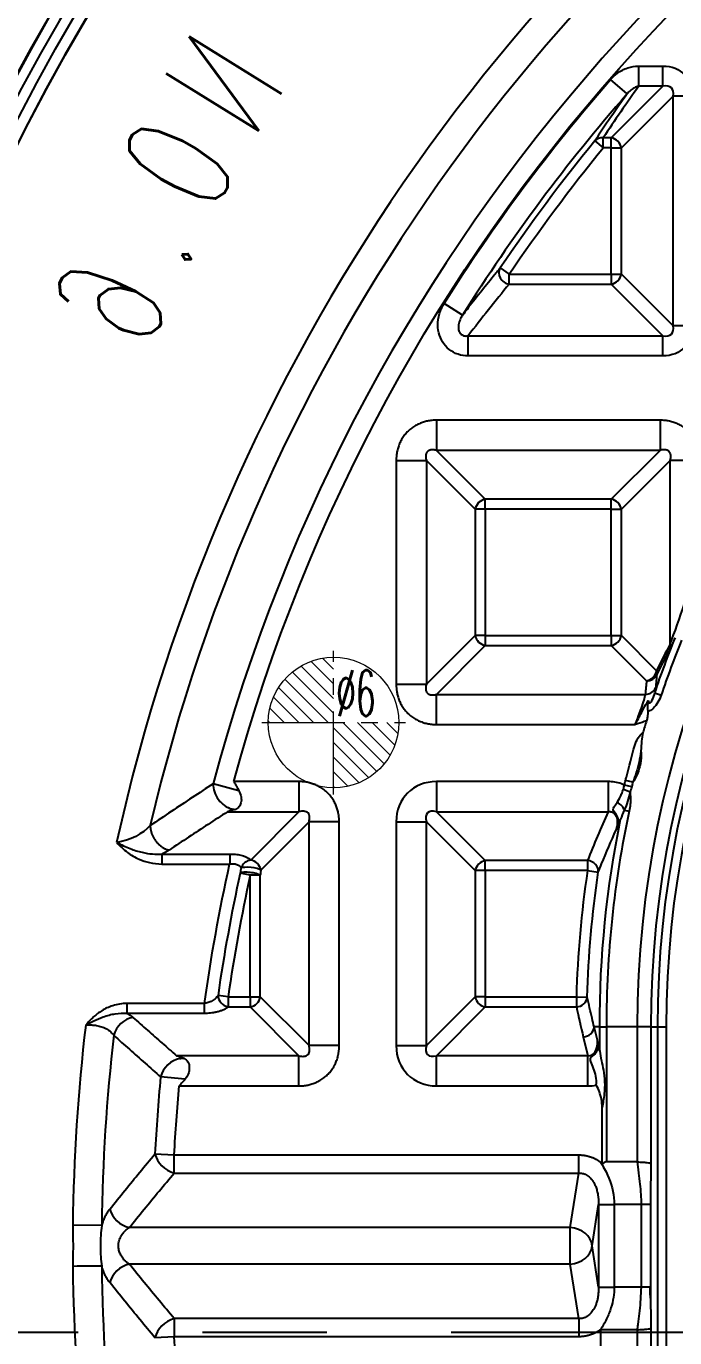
# Model space of a CAD drawing. Header units: millimetres. Extents: x 2595 to 3308, y 1499 to 1823.
# Drawn here: x 2666.9 to 2696.7, y 1663 to 1723.2 of the extents above; entities that cross this region are included whole.
import ezdxf
from ezdxf.lldxf.tags import DXFTag

# ---------------------------------------------------------------- set-up
doc = ezdxf.new("R2010")
doc.units = ezdxf.units.MM
doc.linetypes.add('CENTER', pattern=[2, 1.25, -0.25, 0.25, -0.25])
doc.layers.add('5', color=7, linetype='Continuous', true_color=0xffffff)
doc.layers.add('epin', color=13, linetype='Continuous', lineweight=9)
doc.layers.add('尺寸线层', color=3, linetype='Continuous', lineweight=18)
doc.styles.add('TXT05', font='txt.shx', dxfattribs={"width": 0.5, "bigfont": 'gbcbig.shx'})
doc.styles.add('标准', font='simplex.shx', dxfattribs={"width": 0.667, "bigfont": 'gbcbig.shx'})
tags = doc.linetypes.add('DASHED', pattern=[25.72, 12.86, -12.86]).pattern_tags.tags
tags[6:7] = [DXFTag(74, 4), DXFTag(75, 0), DXFTag(340, '0'), DXFTag(46, 0.0), DXFTag(50, 0.0), DXFTag(44, 0.0), DXFTag(45, 0.0)]
tags[4:5] = [DXFTag(74, 4), DXFTag(75, 0), DXFTag(340, '0'), DXFTag(46, 0.0), DXFTag(50, 0.0), DXFTag(44, 0.0), DXFTag(45, 0.0)]

# ---------------------------------------------------------------- blocks, each defined once
blk = doc.blocks.new('epin_ejp_6')
at = {"layer": 'epin'}
h = blk.add_hatch(dxfattribs=at)
h.set_pattern_fill('_ANSI31', color=123, scale=0.15, angle=90, style=0)
h.set_pattern_definition([(135, (-2656.51364, 153.2396), (-0.336759605, -0.336759605), [])])
h.paths.add_polyline_path([(0, 3, 0.414214), (-3, 0), (0, 0)])
h.paths.add_polyline_path([(3, 0), (0, 0), (0, -3, 0.414214)])
at = {"layer": 'epin', "color": 1, "linetype": 'CENTER', "ltscale": 3.048}
for p, q in [((0, -3.3), (0, 3.3)), ((-3.3, 0), (3.3, 0))]:
    blk.add_line(p, q, dxfattribs=at)
at = {"layer": 'epin'}
blk.add_circle((0, 0), 3, dxfattribs=at)
at = {"layer": 'epin', "color": 6, "style": 'TXT05', "width": 0.5}
blk.add_text('%%c6', height=2.1, dxfattribs=at).set_placement((0.12, 0.3))

msp = doc.modelspace()

# ---------------------------------------------------------------- linework, layer by layer
at = {"layer": '5', "color": 7, "linetype": 'Continuous'}
for p, q in [((2695.027, 1721.414), (2696.139, 1721.414)), ((2695.027, 1720.49), (2695.027, 1721.414)), ((2696.139, 1720.49), (2696.139, 1721.414)), ((2694.49, 1720.137), (2693.734, 1720.798)), ((2693.764, 1718.116), (2696.139, 1720.49)), ((2694.227, 1717.654), (2696.601, 1720.028)), ((2696.139, 1720.49), (2695.027, 1720.49)), ((2696.601, 1709.485), (2696.601, 1720.028)), ((2697.525, 1720.028), (2696.601, 1720.028)), ((2693.002, 1717.972), (2693.391, 1717.654)), ((2693.391, 1717.654), (2693.391, 1718.116)), ((2693.764, 1718.116), (2693.391, 1718.116)), ((2693.764, 1717.654), (2693.391, 1717.654)), ((2693.764, 1717.654), (2693.764, 1718.116)), ((2693.764, 1711.859), (2693.764, 1717.654)), ((2693.764, 1717.654), (2694.227, 1717.654)), ((2694.227, 1711.859), (2694.227, 1717.654)), ((2688.656, 1712.141), (2689.072, 1711.859)), ((2689.072, 1711.859), (2693.764, 1711.859)), ((2689.072, 1711.397), (2689.072, 1711.859)), ((2693.764, 1711.859), (2693.764, 1711.397)), ((2693.764, 1711.859), (2694.227, 1711.859)), ((2694.227, 1711.859), (2696.601, 1709.485)), ((2689.072, 1711.397), (2693.764, 1711.397)), ((2693.764, 1711.397), (2696.139, 1709.023)), ((2686.929, 1709.974), (2686.078, 1710.508)), ((2697.525, 1709.485), (2696.601, 1709.485)), ((2687.184, 1709.023), (2696.139, 1709.023)), ((2687.184, 1708.098), (2687.184, 1709.023)), ((2696.139, 1708.098), (2696.139, 1709.023)), ((2696.139, 1708.098), (2687.184, 1708.098)), ((2696.008, 1705.147), (2685.726, 1705.147)), ((2685.726, 1705.147), (2685.726, 1703.76)), ((2696.008, 1705.147), (2696.008, 1703.76)), ((2687.97, 1701.517), (2685.726, 1703.76)), ((2696.008, 1703.76), (2685.726, 1703.76)), ((2693.764, 1701.517), (2696.008, 1703.76)), ((2683.878, 1703.298), (2685.264, 1703.298)), ((2683.878, 1703.298), (2683.878, 1693.017)), ((2687.507, 1701.055), (2685.264, 1703.298)), ((2685.264, 1703.298), (2685.264, 1693.017)), ((2694.227, 1701.055), (2696.47, 1703.298)), ((2697.856, 1703.298), (2696.47, 1703.298)), ((2696.47, 1694.87), (2696.47, 1703.298)), ((2687.97, 1701.055), (2687.97, 1701.517)), ((2693.764, 1701.517), (2687.97, 1701.517)), ((2693.764, 1701.055), (2693.764, 1701.517)), ((2687.97, 1701.055), (2687.507, 1701.055)), ((2687.507, 1701.055), (2687.507, 1695.26)), ((2693.764, 1701.055), (2687.97, 1701.055)), ((2687.97, 1701.055), (2687.97, 1695.26)), ((2693.764, 1695.26), (2693.764, 1701.055)), ((2693.764, 1701.055), (2694.227, 1701.055)), ((2694.227, 1695.26), (2694.227, 1701.055)), ((2687.507, 1695.26), (2685.264, 1693.017)), ((2687.97, 1695.26), (2687.507, 1695.26)), ((2687.97, 1695.26), (2687.97, 1694.798)), ((2687.97, 1695.26), (2693.764, 1695.26)), ((2693.764, 1695.26), (2694.227, 1695.26)), ((2693.764, 1695.26), (2693.764, 1694.798)), ((2694.227, 1695.26), (2695.846, 1693.641)), ((2687.97, 1694.798), (2685.726, 1692.555)), ((2687.97, 1694.798), (2693.764, 1694.798)), ((2693.764, 1694.798), (2695.383, 1693.179)), ((2683.878, 1693.017), (2685.264, 1693.017)), ((2685.726, 1692.555), (2695.326, 1692.555)), ((2685.726, 1691.168), (2685.726, 1692.555)), ((2695.764, 1692.623), (2696.056, 1692.524)), ((2685.726, 1691.168), (2694.863, 1691.168)), ((2676.652, 1688.129), (2675.465, 1688.445)), ((2679.409, 1688.548), (2676.412, 1688.548)), ((2679.409, 1688.548), (2679.409, 1687.161)), ((2685.726, 1688.548), (2685.726, 1687.161)), ((2693.615, 1688.548), (2685.726, 1688.548)), ((2693.615, 1688.548), (2693.615, 1687.161)), ((2694.704, 1688.309), (2694.367, 1688.389)), ((2694.754, 1688.514), (2694.417, 1688.596)), ((2676.121, 1687.161), (2679.409, 1687.161)), ((2679.409, 1687.161), (2677.192, 1684.944)), ((2685.726, 1687.161), (2693.615, 1687.161)), ((2687.97, 1684.918), (2685.726, 1687.161)), ((2694.362, 1687.236), (2694.585, 1687.188)), ((2677.654, 1684.482), (2679.871, 1686.699)), ((2679.871, 1676.418), (2679.871, 1686.699)), ((2681.257, 1686.699), (2679.871, 1686.699)), ((2681.257, 1676.418), (2681.257, 1686.699)), ((2683.878, 1686.699), (2685.264, 1686.699)), ((2683.878, 1686.699), (2683.878, 1676.418)), ((2687.507, 1684.456), (2685.264, 1686.699)), ((2685.264, 1676.418), (2685.264, 1686.699)), ((2673.107, 1685.221), (2676.224, 1685.221)), ((2676.224, 1685.221), (2676.224, 1684.758)), ((2673.107, 1684.758), (2676.224, 1684.758)), ((2687.97, 1684.456), (2687.507, 1684.456)), ((2687.507, 1684.456), (2687.507, 1678.661)), ((2692.668, 1684.918), (2687.97, 1684.918)), ((2687.97, 1684.456), (2687.97, 1684.918)), ((2687.97, 1684.456), (2687.97, 1678.661)), ((2692.668, 1684.456), (2687.97, 1684.456)), ((2692.668, 1684.918), (2692.668, 1684.456)), ((2692.668, 1684.456), (2693.163, 1684.382)), ((2677.165, 1684.243), (2676.708, 1684.343)), ((2677.628, 1684.243), (2677.165, 1684.243)), ((2677.165, 1678.661), (2677.165, 1684.243)), ((2677.628, 1678.661), (2677.628, 1684.243)), ((2676.152, 1678.661), (2675.688, 1678.728)), ((2676.152, 1678.661), (2677.165, 1678.661)), ((2676.152, 1678.661), (2676.152, 1678.199)), ((2677.165, 1678.661), (2677.165, 1678.199)), ((2677.165, 1678.661), (2677.628, 1678.661)), ((2679.871, 1676.418), (2677.628, 1678.661)), ((2687.507, 1678.661), (2685.264, 1676.418)), ((2687.97, 1678.661), (2687.507, 1678.661)), ((2687.97, 1678.661), (2692.158, 1678.661)), ((2687.97, 1678.661), (2687.97, 1678.199)), ((2692.158, 1678.661), (2692.658, 1678.647)), ((2692.158, 1678.661), (2692.158, 1678.199)), ((2675.067, 1678.358), (2671.516, 1678.358)), ((2675.067, 1677.896), (2671.516, 1677.896)), ((2675.067, 1677.896), (2675.067, 1678.358)), ((2676.152, 1678.199), (2677.165, 1678.199)), ((2677.165, 1678.199), (2679.409, 1675.956)), ((2687.97, 1678.199), (2685.726, 1675.956)), ((2687.97, 1678.199), (2692.158, 1678.199)), ((2693.126, 1676.669), (2692.975, 1677.283)), ((2693.23, 1676.188), (2693.23, 1677.283)), ((2693.538, 1677.283), (2693.538, 1671.076)), ((2694.955, 1677.283), (2694.955, 1671.076)), ((2695.579, 1677.283), (2695.579, 1671.019)), ((2695.579, 1677.283), (2695.884, 1677.283)), ((2695.884, 1677.283), (2695.884, 1633.019)), ((2695.884, 1677.283), (2696.286, 1677.283)), ((2696.286, 1677.283), (2696.286, 1633.019)), ((2692.475, 1676.821), (2692.687, 1675.956)), ((2681.257, 1676.418), (2679.871, 1676.418)), ((2683.878, 1676.418), (2685.264, 1676.418)), ((2679.409, 1675.955), (2673.783, 1675.956)), ((2679.409, 1674.569), (2679.409, 1675.956)), ((2685.726, 1674.569), (2685.726, 1675.956)), ((2692.687, 1675.956), (2685.726, 1675.956)), ((2692.687, 1674.569), (2692.687, 1675.956)), ((2674.182, 1674.877), (2673.049, 1674.984)), ((2673.902, 1674.569), (2679.409, 1674.569)), ((2685.726, 1674.569), (2692.687, 1674.569)), ((2693.339, 1670.954), (2693.339, 1673.571)), ((2672.79, 1671.446), (2673.677, 1671.4)), ((2673.677, 1671.4), (2692.268, 1671.4)), ((2673.677, 1670.565), (2673.677, 1671.4)), ((2692.268, 1670.565), (2692.268, 1671.4)), ((2673.677, 1670.565), (2692.268, 1670.565)), ((2691.876, 1668.058), (2692.268, 1670.565)), ((2692.877, 1667.223), (2693.173, 1669.118)), ((2693.173, 1669.118), (2693.893, 1669.118)), ((2693.173, 1669.118), (2693.173, 1665.328)), ((2693.892, 1669.118), (2693.892, 1665.328)), ((2695.132, 1669.118), (2695.132, 1665.328)), ((2695.564, 1669.118), (2695.564, 1665.313)), ((2670.347, 1668.151), (2669.015, 1668.166)), ((2691.876, 1668.058), (2671.603, 1668.058)), ((2691.876, 1666.388), (2691.876, 1668.058)), ((2693.173, 1665.328), (2692.877, 1667.223)), ((2691.876, 1666.388), (2671.603, 1666.388)), ((2692.268, 1663.881), (2691.876, 1666.388)), ((2693.173, 1665.328), (2693.893, 1665.328)), ((2692.268, 1663.881), (2673.677, 1663.881)), ((2673.677, 1663.881), (2673.677, 1663.046)), ((2692.268, 1663.881), (2692.268, 1663.046)), ((2693.261, 1663.369), (2693.261, 1659.877)), ((2695.579, 1663.431), (2695.579, 1633.019)), ((2673.677, 1663.046), (2672.79, 1663)), ((2692.268, 1663.046), (2673.677, 1663.046))]:
    msp.add_line(p, q, dxfattribs=at)
at = {"layer": '5', "color": 1, "linetype": 'CENTER', "ltscale": 22.850574}
msp.add_line((2594.999, 1663.259), (2914.999, 1663.259), dxfattribs=at)
at = {"layer": '5', "color": 7, "linetype": 'DASHED'}
for radius, end in [(100.626, 234.0354), (100.625, 234.03501)]:
    msp.add_arc((2754.999, 1673.259), radius, 102.90589, end, dxfattribs=at)
at = {"layer": '5', "color": 7, "linetype": 'Continuous'}
for centre, radius, start, end in [((2754.999, 1673.259), 100.6, 102.90589, 234.03401), ((2754.999, 1673.259), 100.123, 102.90589, 234.02644), ((2754.999, 1673.259), 99.119, 102.39547, 234.08239), ((2754.999, 1667.223), 82.318, 111.93797, 165.05974), ((2754.999, 1667.223), 85.99, 123.28369, 167.55591), ((2754.999, 1667.223), 84.657, 122.80864, 166.81818), ((2740.915, 1677.283), 45.96, 90, 180), ((2740.915, 1677.283), 45.336, 90, 180), ((2740.915, 1677.283), 45.032, 90, 180), ((2740.915, 1677.283), 44.63, 90, 180), ((2754.999, 1667.223), 80.382, 138.83127, 147.8694), ((2754.999, 1667.223), 80.119, 140.69718, 145.90033), ((2740.915, 1677.283), 47.378, 157.99199, 161.23505), ((2740.915, 1677.283), 47.654, 162.84126, 163.52177), ((2740.915, 1677.283), 47.508, 166.32582, 166.58033), ((2740.915, 1677.283), 47.378, 167.93257, 180), ((2740.915, 1677.283), 48.777, 171.54369, 178.38108), ((2754.999, 1667.223), 80.142, 167.66513, 171.74599), ((2754.999, 1667.223), 79.673, 167.66513, 171.74599), ((2754.999, 1667.223), 85.99, 173.22687, 179.37181), ((2754.999, 1667.223), 84.657, 173.44133, 179.37181), ((2754.999, 1667.223), 82.318, 174.58986, 177.05939), ((2754.999, 1667.223), 85.99, 180.62819, 186.77313), ((2754.999, 1667.223), 84.657, 180.62819, 186.55867)]:
    msp.add_arc(centre, radius, start, end, dxfattribs=at)
at = {"layer": '5', "color": 7, "linetype": 'Continuous', "extrusion": (0, 0, -1)}
for centre, radius, start, end in [((-2754.999, 1673.259), 99.621, 305.95801, 77.60453), ((-2754.999, 1673.259), 99.091, 305.91463, 77.59545), ((-2754.999, 1667.223), 81.429, 15.18169, 68.06011), ((-2754.999, 1667.223), 81.386, 32.1306, 41.16873), ((-2754.999, 1667.223), 79.617, 34.09967, 39.30282), ((-2740.915, 1677.283), 47.686, 18.76495, 22.00801), ((-2740.915, 1677.283), 47.855, 13.41967, 13.67418), ((-2740.915, 1677.283), 47.686, 360, 11.53262), ((-2754.999, 1667.223), 80.704, 7.93091, 12.54944), ((-2740.915, 1677.283), 48.277, 1.61892, 8.45631), ((-2754.999, 1667.223), 81.429, 2.94061, 5.17601), ((-2754.999, 1667.223), 81.429, 354.58986, 357.05939)]:
    msp.add_arc(centre, radius, start, end, dxfattribs=at)
for centre, major_axis in [((2695.883, 1719.772), (1.249, 1.249)), ((2695.883, 1709.741), (1.249, -1.249))]:
    msp.add_ellipse(centre, major_axis=major_axis, ratio=0.854588, start_param=5.576034, end_param=6.990337, dxfattribs=at)
at = {"layer": '5', "color": 7, "linetype": 'Continuous'}
for centre, major_axis, ratio, start_param, end_param in [((2695.883, 1719.772), (0.641, 0.641), 0.555158, 5.576034, 6.990337), ((2754.999, 1676.781), (0, -74.576), 0.992534, 4.086143, 4.1249), ((2693.391, 1717.654), (-0.42, 0.277), 0.889007, 5.243635, 6.168638), ((2693.764, 1717.654), (0.356, -0.356), 0.854588, 0.863645, 2.277948), ((2689.072, 1711.859), (-0.388, 0.32), 0.873673, 0.107782, 2.19495), ((2693.764, 1711.859), (-0.356, -0.356), 0.854588, 0.863645, 2.277948), ((2754.999, 1656.229), (0, 86.346), 0.992534, 0.877712, 0.912945), ((2695.883, 1709.741), (0.641, -0.641), 0.555158, 5.576034, 6.990337), ((2687.97, 1701.055), (0.356, 0.356), 0.854588, 0.863645, 2.277948), ((2693.764, 1701.055), (0.356, -0.356), 0.854588, 0.863645, 2.277948), ((2687.97, 1695.26), (-0.356, 0.356), 0.854588, 0.863645, 2.277948), ((2693.764, 1695.26), (-0.356, -0.356), 0.854588, 0.863645, 2.277948), ((2731.688, 1677.283), (39.614, 0), 0.969623, 2.666008, 2.701667), ((2696.008, 1694.87), (0.444, -0.236), 0.737394, 0.155375, 0.624222), ((2695.383, 1693.641), (-0.356, -0.356), 0.854588, 0.863645, 2.277948), ((2695.383, 1693.641), (0.501, -0.05), 0.918067, 4.803348, 6.016352), ((2695.383, 1693.641), (0.453, -0.22), 0.712807, 0.149594, 0.597873), ((2740.915, 1688.367), (0, 47.204), 0.969622, 1.46869, 1.481976), ((2695.326, 1693.017), (0.501, -0.043), 0.91824, 4.791515, 6.016076), ((2676.323, 1688.216), (0.546, -0.845), 0.784027, 3.999272, 5.593874), ((2686.068, 1686.358), (1.665, -1.665), 0.854588, 2.434441, 3.848744), ((2694.288, 1688.134), (0.469, -0.181), 0.131423, 0.820841, 1.56155), ((2693.912, 1687.332), (0.436, -0.251), 0.570857, 0.513553, 1.618312), ((2686.068, 1686.358), (0.753, -0.753), 0.472398, 2.434441, 3.848744), ((2740.915, 1664.598), (0, -53.748), 0.969623, 4.279165, 4.324687), ((2677.192, 1684.482), (0.378, 0.332), 0.868212, 0.920042, 2.137587), ((2677.192, 1684.482), (-0.356, 0.356), 0.854588, 4.005237, 5.41954), ((2687.97, 1684.456), (0.356, 0.356), 0.854588, 0.863645, 2.277948), ((2692.668, 1684.456), (-0.468, 0.185), 0.907749, 3.393412, 5.057447), ((2676.151, 1678.662), (0.345, -0.366), 0.84719, 3.896767, 5.445538), ((2677.165, 1678.661), (-0.356, -0.356), 0.854588, 0.863645, 2.277948), ((2687.97, 1678.661), (-0.356, 0.356), 0.854588, 0.863645, 2.277948), ((2692.158, 1678.661), (-0.492, -0.106), 0.915437, 1.375192, 2.878857), ((2740.915, 1689.424), (0, -51.523), 0.969622, 4.93201, 4.959502), ((2671.779, 1676.791), (0.666, 0.754), 0.838992, 0.811784, 2.100869), ((2692.475, 1677.283), (-0.489, -0.12), 0.914519, 1.350722, 2.880241), ((2692.603, 1676.759), (0.195, -0.797), 0.613375, 6.063111, 7.59263), ((2686.068, 1676.759), (1.665, 1.665), 0.854588, 2.434441, 3.848744), ((2686.068, 1676.759), (0.753, 0.753), 0.472398, 2.434441, 3.848744), ((2673.933, 1674.9), (0.661, 0.759), 0.836807, 0.805348, 2.11123), ((2692.603, 1676.759), (-0.523, 2.137), 0.914519, 2.921519, 3.115295), ((2673.677, 1671.4), (-0.769, 0.649), 0.751048, 0.790996, 2.135648), ((2671.603, 1668.893), (-0.781, 0.634), 0.756202, 0.800171, 2.121234), ((2691.876, 1667.223), (-0.994, 0.155), 0.826909, 3.328563, 4.841031), ((2691.876, 1667.223), (-0.994, -0.155), 0.826909, 1.442154, 2.954623), ((2671.603, 1665.553), (-0.781, -0.634), 0.756202, 4.161953, 5.483015), ((2673.677, 1663.046), (-0.769, -0.649), 0.751048, 4.147537, 5.492189)]:
    msp.add_ellipse(centre, major_axis=major_axis, ratio=ratio, start_param=start_param, end_param=end_param, dxfattribs=at)
for points, degree, knots in [([(2693.734, 1720.798), (2693.826, 1720.904), (2693.931, 1721), (2694.188, 1721.187), (2694.348, 1721.271), (2694.68, 1721.384), (2694.854, 1721.414), (2695.027, 1721.414)], 3, [0, 0, 0, 0, 0.285167, 0.285167, 0.646934, 0.646934, 1, 1, 1, 1]), ([(2695.027, 1720.49), (2694.955, 1720.477), (2694.888, 1720.451), (2694.754, 1720.38), (2694.688, 1720.333), (2694.578, 1720.236), (2694.532, 1720.188), (2694.49, 1720.137)], 3, [0, 0, 0, 0, 0.321135, 0.321135, 0.691214, 0.691214, 1, 1, 1, 1]), ([(2688.656, 1712.141), (2688.551, 1712.014), (2688.448, 1711.887), (2687.932, 1711.254), (2687.528, 1710.746), (2687.065, 1710.15), (2686.997, 1710.062), (2686.929, 1709.974)], 3, [0, 0, 0, 0, 0.175763, 0.175763, 0.878845, 0.878845, 1, 1, 1, 1]), ([(2687.184, 1708.098), (2687.027, 1708.098), (2686.868, 1708.124), (2686.571, 1708.225), (2686.429, 1708.303), (2686.19, 1708.496), (2686.089, 1708.613), (2685.931, 1708.869), (2685.872, 1709.012), (2685.798, 1709.315), (2685.784, 1709.48), (2685.805, 1709.821), (2685.846, 1710.001), (2685.954, 1710.288), (2686.011, 1710.402), (2686.078, 1710.508)], 3, [0, 0, 0, 0, 0.144884, 0.144884, 0.290323, 0.290323, 0.429171, 0.429171, 0.568272, 0.568272, 0.717627, 0.717627, 0.884152, 0.884152, 1, 1, 1, 1]), ([(2686.929, 1709.974), (2686.895, 1709.924), (2686.865, 1709.871), (2686.803, 1709.743), (2686.774, 1709.664), (2686.741, 1709.517), (2686.733, 1709.448), (2686.739, 1709.323), (2686.75, 1709.266), (2686.786, 1709.183), (2686.804, 1709.154), (2686.837, 1709.114), (2686.85, 1709.101), (2686.89, 1709.068), (2686.918, 1709.051), (2686.968, 1709.031), (2686.988, 1709.025), (2687.06, 1709.011), (2687.112, 1709.012), (2687.169, 1709.02), (2687.176, 1709.021), (2687.184, 1709.023)], 3, [0, 0, 0, 0, 0.148261, 0.148261, 0.350157, 0.350157, 0.512418, 0.512418, 0.642143, 0.642143, 0.712988, 0.712988, 0.752825, 0.752825, 0.822168, 0.822168, 0.867367, 0.867367, 0.982814, 0.982814, 1, 1, 1, 1]), ([(2696.47, 1694.87), (2696.672, 1695.377), (2696.902, 1696.073), (2697.364, 1697.382), (2697.606, 1698.049), (2697.854, 1698.713)], 3, [0, 0, 0, 0, 0.5, 0.5, 1, 1, 1, 1]), ([(2696.474, 1694.687), (2696.368, 1694.488), (2696.263, 1694.287), (2696.056, 1693.882), (2695.955, 1693.678), (2695.854, 1693.472)], 3, [0, 0, 0, 0, 0.504817, 0.504817, 1, 1, 1, 1]), ([(2695.854, 1693.472), (2695.842, 1693.341), (2695.829, 1693.209), (2695.811, 1693.003), (2695.805, 1692.928), (2695.798, 1692.853)], 3, [0, 0, 0, 0, 0.636749, 0.636749, 1, 1, 1, 1]), ([(2694.863, 1691.168), (2694.901, 1691.264), (2694.939, 1691.36), (2695.037, 1691.614), (2695.095, 1691.772), (2695.194, 1692.053), (2695.236, 1692.182), (2695.297, 1692.399), (2695.318, 1692.49), (2695.326, 1692.555)], 3, [0, 0, 0, 0, 0.169095, 0.169095, 0.454699, 0.454699, 0.72836, 0.72836, 1, 1, 1, 1]), ([(2694.863, 1691.168), (2694.864, 1691.171), (2694.865, 1691.173), (2694.889, 1691.218), (2694.912, 1691.261), (2695.037, 1691.497), (2695.138, 1691.691), (2695.312, 1692.015), (2695.389, 1692.152), (2695.465, 1692.279)], 3, [0, 0, 0, 0, 0.006365, 0.006365, 0.112666, 0.112666, 0.60252, 0.60252, 1, 1, 1, 1]), ([(2695.465, 1692.279), (2695.464, 1692.278), (2695.464, 1692.276), (2695.451, 1692.216), (2695.439, 1692.151), (2695.423, 1691.987), (2695.424, 1691.88), (2695.436, 1691.77)], 3, [0, 0, 0, 0, 0.009468, 0.009468, 0.423632, 0.423632, 1, 1, 1, 1]), ([(2696.056, 1692.524), (2696.017, 1692.409), (2695.968, 1692.296), (2695.849, 1692.088), (2695.778, 1691.99), (2695.644, 1691.864), (2695.585, 1691.823), (2695.496, 1691.785), (2695.466, 1691.775), (2695.436, 1691.77)], 3, [0, 0, 0, 0, 0.334292, 0.334292, 0.672038, 0.672038, 0.892213, 0.892213, 1, 1, 1, 1]), ([(2695.465, 1692.279), (2695.468, 1692.261), (2695.473, 1692.244), (2695.482, 1692.213), (2695.487, 1692.2), (2695.497, 1692.181), (2695.503, 1692.174), (2695.513, 1692.167), (2695.517, 1692.165), (2695.525, 1692.163), (2695.529, 1692.163), (2695.538, 1692.165), (2695.543, 1692.167), (2695.553, 1692.173), (2695.559, 1692.178), (2695.573, 1692.191), (2695.581, 1692.201), (2695.611, 1692.241), (2695.629, 1692.274), (2695.699, 1692.412), (2695.736, 1692.52), (2695.764, 1692.623)], 3, [0, 0, 0, 0, 0.110834, 0.110834, 0.194935, 0.194935, 0.249731, 0.249731, 0.278226, 0.278226, 0.301385, 0.301385, 0.324724, 0.324724, 0.351911, 0.351911, 0.39863, 0.39863, 0.538022, 0.538022, 1, 1, 1, 1]), ([(2695.436, 1691.77), (2695.445, 1691.689), (2695.439, 1691.602), (2695.415, 1691.458), (2695.4, 1691.399), (2695.382, 1691.342)], 3, [0, 0, 0, 0, 0.593972, 0.593972, 1, 1, 1, 1]), ([(2695.382, 1691.342), (2695.246, 1691.29), (2695.106, 1691.245), (2694.935, 1691.19), (2694.902, 1691.18), (2694.868, 1691.17), (2694.865, 1691.169), (2694.863, 1691.168)], 3, [0, 0, 0, 0, 0.800699, 0.800699, 0.985827, 0.985827, 1, 1, 1, 1]), ([(2694.417, 1688.596), (2694.43, 1688.648), (2694.443, 1688.7), (2694.587, 1689.233), (2694.683, 1689.724), (2694.882, 1690.323), (2694.933, 1690.447), (2695.061, 1690.649), (2695.133, 1690.734), (2695.219, 1690.8)], 3, [0, 0, 0, 0, 0.067593, 0.067593, 0.696069, 0.696069, 0.862927, 0.862927, 1, 1, 1, 1]), ([(2695.219, 1690.8), (2695.18, 1690.67), (2695.162, 1690.534), (2695.141, 1690.255), (2695.137, 1690.109), (2695.127, 1689.958), (2695.126, 1689.952), (2695.126, 1689.947)], 3, [0, 0, 0, 0, 0.468537, 0.468537, 0.98152, 0.98152, 1, 1, 1, 1]), ([(2695.126, 1689.947), (2695.136, 1689.845), (2695.138, 1689.74), (2695.121, 1689.46), (2695.088, 1689.281), (2694.97, 1688.898), (2694.869, 1688.694), (2694.754, 1688.514)], 3, [0, 0, 0, 0, 0.210966, 0.210966, 0.557577, 0.557577, 1, 1, 1, 1]), ([(2695.126, 1689.947), (2695.072, 1689.617), (2695.013, 1689.281), (2694.862, 1688.811), (2694.806, 1688.663), (2694.754, 1688.514)], 3, [0, 0, 0, 0, 0.681404, 0.681404, 1, 1, 1, 1]), ([(2676.652, 1688.129), (2676.691, 1688.033), (2676.772, 1687.837), (2676.759, 1687.578), (2676.686, 1687.412), (2676.594, 1687.318), (2676.52, 1687.287), (2676.485, 1687.272)], 3, [0, 0, 0, 0, 0.271174, 0.554229, 0.765948, 0.889235, 1, 1, 1, 1]), ([(2694.367, 1688.389), (2694.321, 1688.41), (2694.273, 1688.429), (2694.03, 1688.513), (2693.821, 1688.548), (2693.615, 1688.548)], 3, [0, 0, 0, 0, 0.196405, 0.196405, 1, 1, 1, 1]), ([(2694.034, 1687.592), (2694.045, 1687.609), (2694.056, 1687.626), (2694.129, 1687.745), (2694.185, 1687.863), (2694.265, 1688.054), (2694.291, 1688.123), (2694.316, 1688.194)], 3, [0, 0, 0, 0, 0.101293, 0.101293, 0.68608, 0.68608, 1, 1, 1, 1]), ([(2694.625, 1688.055), (2694.634, 1687.975), (2694.641, 1687.894), (2694.649, 1687.607), (2694.629, 1687.393), (2694.585, 1687.188)], 3, [0, 0, 0, 0, 0.284479, 0.284479, 1, 1, 1, 1]), ([(2694.704, 1688.309), (2694.704, 1688.307), (2694.703, 1688.306), (2694.683, 1688.22), (2694.657, 1688.136), (2694.625, 1688.055)], 3, [0, 0, 0, 0, 0.017559, 0.017559, 1, 1, 1, 1]), ([(2694.107, 1686.688), (2694.098, 1686.783), (2694.076, 1686.876), (2693.999, 1687.045), (2693.932, 1687.121), (2693.869, 1687.199), (2693.859, 1687.214), (2693.848, 1687.242), (2693.846, 1687.256), (2693.849, 1687.303), (2693.865, 1687.335), (2693.924, 1687.437), (2693.979, 1687.511), (2694.034, 1687.592)], 3, [0, 0, 0, 0, 0.233908, 0.233908, 0.469582, 0.469582, 0.522727, 0.522727, 0.575695, 0.575695, 0.712222, 0.712222, 1, 1, 1, 1]), ([(2676.323, 1687.292), (2676.351, 1687.286), (2676.393, 1687.278), (2676.444, 1687.271), (2676.472, 1687.271), (2676.485, 1687.271)], 3, [0, 0, 0, 0, 0.517599, 0.763611, 1, 1, 1, 1]), ([(2679.871, 1686.699), (2679.88, 1686.736), (2679.898, 1686.806), (2679.903, 1686.911), (2679.887, 1687.014), (2679.815, 1687.145), (2679.656, 1687.196), (2679.518, 1687.188), (2679.446, 1687.171), (2679.409, 1687.161)], 3, [0, 0, 0, 0, 0.140571, 0.270774, 0.373446, 0.497935, 0.723481, 0.856547, 1, 1, 1, 1]), ([(2693.615, 1687.161), (2693.644, 1687.167), (2693.674, 1687.169), (2693.728, 1687.166), (2693.753, 1687.162), (2693.802, 1687.148), (2693.828, 1687.136), (2693.872, 1687.108), (2693.892, 1687.092), (2693.93, 1687.052), (2693.948, 1687.028), (2693.976, 1686.979), (2693.988, 1686.954), (2694.022, 1686.863), (2694.034, 1686.795), (2694.043, 1686.645), (2694.037, 1686.562), (2694.016, 1686.438), (2694.006, 1686.395), (2693.994, 1686.353)], 3, [0, 0, 0, 0, 0.077735, 0.077735, 0.138598, 0.138598, 0.205507, 0.205507, 0.268505, 0.268505, 0.345796, 0.345796, 0.420368, 0.420368, 0.617069, 0.617069, 0.866002, 0.866002, 1, 1, 1, 1]), ([(2694.192, 1686.817), (2694.192, 1686.816), (2694.192, 1686.816), (2694.183, 1686.808), (2694.175, 1686.806), (2694.16, 1686.801), (2694.151, 1686.793), (2694.13, 1686.752), (2694.119, 1686.724), (2694.107, 1686.688)], 3, [0, 0, 0, 0, 0.014482, 0.014482, 0.351305, 0.351305, 0.706782, 0.706782, 1, 1, 1, 1]), ([(2693.163, 1684.382), (2693.215, 1684.512), (2693.267, 1684.642), (2693.531, 1685.289), (2693.752, 1685.807), (2693.986, 1686.334), (2693.99, 1686.343), (2693.994, 1686.353)], 3, [0, 0, 0, 0, 0.197006, 0.197006, 0.985066, 0.985066, 1, 1, 1, 1]), ([(2693.994, 1686.353), (2693.995, 1686.355), (2693.995, 1686.356), (2694.032, 1686.465), (2694.069, 1686.574), (2694.107, 1686.688)], 3, [0, 0, 0, 0, 0.013886, 0.013886, 1, 1, 1, 1]), ([(2671.03, 1685.753), (2671.189, 1685.591), (2671.492, 1685.28), (2672.018, 1684.984), (2672.555, 1684.796), (2672.914, 1684.772), (2673.107, 1684.758)], 3, [0, 0, 0, 0, 0.285553, 0.546793, 0.756268, 1, 1, 1, 1]), ([(2671.03, 1685.753), (2671.236, 1685.651), (2671.615, 1685.464), (2672.172, 1685.294), (2672.661, 1685.207), (2672.965, 1685.216), (2673.107, 1685.221)], 3, [0, 0, 0, 0, 0.313518, 0.577306, 0.803531, 1, 1, 1, 1]), ([(2676.224, 1684.758), (2676.235, 1684.76), (2676.272, 1684.766), (2676.333, 1684.771), (2676.407, 1684.771), (2676.48, 1684.763), (2676.554, 1684.745), (2676.627, 1684.713), (2676.691, 1684.665), (2676.727, 1684.618), (2676.743, 1684.588), (2676.746, 1684.581)], 3, [0, 0, 0, 0, 0.047526, 0.153574, 0.258096, 0.367478, 0.488776, 0.627732, 0.783128, 0.950567, 1, 1, 1, 1]), ([(2677.654, 1684.482), (2677.595, 1684.522), (2677.418, 1684.578), (2676.992, 1684.623), (2676.813, 1684.606), (2676.746, 1684.581)], 3, [0, 0, 0, 0, 0.5, 0.5, 1, 1, 1, 1]), ([(2677.628, 1684.243), (2677.605, 1684.257), (2677.56, 1684.284), (2677.414, 1684.333), (2677.173, 1684.378), (2676.871, 1684.389), (2676.762, 1684.358), (2676.708, 1684.343)], 3, [0, 0, 0, 0, 0.126, 0.252002, 0.501333, 0.750667, 1, 1, 1, 1]), ([(2675.688, 1678.728), (2675.683, 1678.72), (2675.657, 1678.68), (2675.601, 1678.613), (2675.513, 1678.535), (2675.419, 1678.473), (2675.325, 1678.426), (2675.233, 1678.392), (2675.147, 1678.37), (2675.093, 1678.361), (2675.067, 1678.358)], 3, [0, 0, 0, 0, 0.044508, 0.224675, 0.387567, 0.535612, 0.670781, 0.793073, 0.902861, 1, 1, 1, 1]), ([(2692.975, 1677.283), (2692.943, 1677.414), (2692.911, 1677.544), (2692.803, 1677.999), (2692.729, 1678.323), (2692.658, 1678.647)], 3, [0, 0, 0, 0, 0.287466, 0.287466, 1, 1, 1, 1]), ([(2671.516, 1677.896), (2671.327, 1677.896), (2670.95, 1677.894), (2670.439, 1677.741), (2669.994, 1677.562), (2669.733, 1677.427), (2669.61, 1677.364)], 3, [0, 0, 0, 0, 0.283056, 0.565064, 0.796629, 1, 1, 1, 1]), ([(2669.61, 1677.364), (2669.649, 1677.367), (2669.759, 1677.373), (2669.946, 1677.368), (2670.171, 1677.337), (2670.401, 1677.271), (2670.622, 1677.165), (2670.788, 1677.033), (2670.869, 1676.934), (2670.896, 1676.892)], 3, [0, 0, 0, 0, 0.069938, 0.197154, 0.338552, 0.496025, 0.671752, 0.867904, 1, 1, 1, 1]), ([(2693.171, 1676.326), (2693.157, 1676.443), (2693.141, 1676.554), (2693.126, 1676.665), (2693.126, 1676.667), (2693.126, 1676.669)], 3, [0, 0, 0, 0, 0.985954, 0.985954, 1, 1, 1, 1]), ([(2679.409, 1675.955), (2679.409, 1675.955), (2679.446, 1675.944), (2679.521, 1675.928), (2679.634, 1675.923), (2679.742, 1675.946), (2679.835, 1676.01), (2679.887, 1676.104), (2679.903, 1676.206), (2679.897, 1676.313), (2679.88, 1676.382), (2679.871, 1676.418)], 3, [0, 0, 0, 0, 0.000075, 0.146337, 0.280764, 0.403589, 0.513222, 0.619838, 0.73555, 0.862389, 1, 1, 1, 1]), ([(2693.075, 1674.61), (2693.084, 1674.745), (2693.075, 1674.884), (2693.029, 1675.141), (2692.991, 1675.262), (2692.907, 1675.489), (2692.858, 1675.594), (2692.813, 1675.725), (2692.803, 1675.761), (2692.802, 1675.812), (2692.805, 1675.829), (2692.819, 1675.859), (2692.83, 1675.873), (2692.864, 1675.906), (2692.89, 1675.925), (2692.976, 1675.993), (2693.032, 1676.053), (2693.116, 1676.183), (2693.148, 1676.253), (2693.171, 1676.326)], 3, [0, 0, 0, 0, 0.188575, 0.188575, 0.376009, 0.376009, 0.576753, 0.576753, 0.65573, 0.65573, 0.694956, 0.694956, 0.728186, 0.728186, 0.776503, 0.776503, 0.891959, 0.891959, 1, 1, 1, 1]), ([(2693.171, 1676.326), (2693.175, 1676.29), (2693.181, 1676.262), (2693.193, 1676.219), (2693.201, 1676.211), (2693.215, 1676.203), (2693.222, 1676.199), (2693.229, 1676.189), (2693.229, 1676.189), (2693.23, 1676.188)], 3, [0, 0, 0, 0, 0.285362, 0.285362, 0.644267, 0.644267, 0.985479, 0.985479, 1, 1, 1, 1]), ([(2693.23, 1676.188), (2693.23, 1676.18), (2693.231, 1676.172), (2693.247, 1676.032), (2693.279, 1675.883), (2693.342, 1675.59), (2693.373, 1675.444), (2693.428, 1675.121), (2693.45, 1674.94), (2693.464, 1674.574), (2693.457, 1674.387), (2693.417, 1673.988), (2693.379, 1673.773), (2693.339, 1673.571)], 3, [0, 0, 0, 0, 0.011769, 0.011769, 0.200991, 0.200991, 0.368581, 0.368581, 0.564019, 0.564019, 0.763153, 0.763153, 1, 1, 1, 1]), ([(2673.933, 1675.825), (2673.967, 1675.83), (2674.017, 1675.837), (2674.082, 1675.84), (2674.115, 1675.836), (2674.131, 1675.835)], 3, [0, 0, 0, 0, 0.523637, 0.767322, 1, 1, 1, 1]), ([(2674.131, 1675.836), (2674.197, 1675.787), (2674.339, 1675.682), (2674.383, 1675.418), (2674.346, 1675.122), (2674.234, 1674.954), (2674.182, 1674.877)], 3, [0, 0, 0, 0, 0.246585, 0.525411, 0.78337, 1, 1, 1, 1]), ([(2693.339, 1673.571), (2693.339, 1673.819), (2693.297, 1674.07), (2693.177, 1674.406), (2693.132, 1674.507), (2693.077, 1674.605), (2693.076, 1674.608), (2693.075, 1674.61)], 3, [0, 0, 0, 0, 0.690224, 0.690224, 0.992563, 0.992563, 1, 1, 1, 1]), ([(2692.268, 1671.4), (2692.517, 1671.4), (2692.753, 1671.328), (2693.024, 1671.246), (2693.261, 1671.077)], 2, [0, 0, 0, 0.5, 0.5, 1, 1, 1]), ([(2693.262, 1671.077), (2693.383, 1670.882), (2693.501, 1670.683), (2693.594, 1670.473), (2693.763, 1670.095), (2693.876, 1669.682), (2693.9, 1669.218), (2693.901, 1669.168), (2693.901, 1669.118)], 3, [0, 0, 0, 0, 0.328808, 0.328808, 0.328808, 0.928431, 0.928431, 1, 1, 1, 1]), ([(2693.538, 1671.077), (2693.517, 1671.075), (2693.474, 1671.073), (2693.403, 1671.031), (2693.365, 1670.985), (2693.339, 1670.954)], 3, [0, 0, 0, 0, 0.250774, 0.504284, 1, 1, 1, 1]), ([(2694.954, 1671.076), (2694.963, 1670.99), (2694.982, 1670.817), (2695.026, 1670.479), (2695.077, 1670.07), (2695.124, 1669.589), (2695.131, 1669.274), (2695.134, 1669.118)], 3, [0, 0, 0, 0, 0.132505, 0.264066, 0.520039, 0.762051, 1, 1, 1, 1]), ([(2694.954, 1671.076), (2695.041, 1671.074), (2695.217, 1671.068), (2695.406, 1671.05), (2695.538, 1671.035), (2695.566, 1671.024), (2695.579, 1671.019)], 3, [0, 0, 0, 0, 0.249527, 0.500045, 0.750024, 1, 1, 1, 1]), ([(2669.015, 1668.166), (2669.016, 1668.004), (2669.019, 1667.683), (2669.027, 1667.206), (2669.018, 1666.739), (2669.016, 1666.432), (2669.015, 1666.28)], 3, [0, 0, 0, 0, 0.257317, 0.510645, 0.758654, 1, 1, 1, 1]), ([(2670.347, 1668.151), (2670.327, 1668.002), (2670.286, 1667.691), (2670.275, 1667.204), (2670.288, 1666.729), (2670.329, 1666.433), (2670.347, 1666.295)], 3, [0, 0, 0, 0, 0.246253, 0.51179, 0.77163, 1, 1, 1, 1]), ([(2671.603, 1666.388), (2671.579, 1666.402), (2671.52, 1666.442), (2671.432, 1666.513), (2671.347, 1666.602), (2671.277, 1666.693), (2671.222, 1666.785), (2671.178, 1666.88), (2671.144, 1666.978), (2671.122, 1667.081), (2671.111, 1667.187), (2671.113, 1667.295), (2671.129, 1667.404), (2671.157, 1667.511), (2671.198, 1667.613), (2671.249, 1667.708), (2671.31, 1667.798), (2671.382, 1667.882), (2671.465, 1667.96), (2671.54, 1668.018), (2671.588, 1668.049), (2671.603, 1668.058)], 3, [0, 0, 0, 0, 0.041635, 0.109723, 0.170999, 0.226834, 0.279117, 0.329853, 0.380296, 0.430917, 0.482209, 0.534645, 0.587998, 0.641673, 0.695027, 0.748083, 0.80162, 0.856336, 0.912944, 0.972954, 1, 1, 1, 1]), ([(2693.898, 1665.328), (2693.903, 1665.009), (2693.845, 1664.686), (2693.694, 1664.203), (2693.626, 1664.03), (2693.461, 1663.693), (2693.361, 1663.531), (2693.261, 1663.369)], 3, [0, 0, 0, 0, 0.462091, 0.462091, 0.728345, 0.728345, 1, 1, 1, 1]), ([(2695.133, 1665.328), (2695.116, 1664.962), (2695.091, 1664.432), (2695.014, 1663.874), (2694.984, 1663.645), (2694.968, 1663.519), (2694.959, 1663.428), (2694.953, 1663.369)], 3, [0, 0, 0, 0, 0.558768, 0.806432, 0.860159, 0.910383, 1, 1, 1, 1]), ([(2693.261, 1663.369), (2693.05, 1663.218), (2692.811, 1663.136), (2692.548, 1663.046), (2692.268, 1663.046)], 2, [0, 0, 0, 0.5, 0.5, 1, 1, 1]), ([(2694.953, 1663.369), (2694.722, 1663.369), (2694.491, 1663.369), (2693.926, 1663.369), (2693.594, 1663.369), (2693.261, 1663.369)], 3, [0, 0, 0, 0, 0.410271, 0.410271, 1, 1, 1, 1]), ([(2694.953, 1663.369), (2694.998, 1663.37), (2695.088, 1663.372), (2695.246, 1663.385), (2695.407, 1663.4), (2695.538, 1663.414), (2695.566, 1663.425), (2695.579, 1663.431)], 3, [0, 0, 0, 0, 0.124863, 0.25026, 0.500192, 0.749723, 1, 1, 1, 1])]:
    msp.add_open_spline(points, degree=degree, knots=knots, dxfattribs=at)
for points, degree in [([(2694.49, 1720.137), (2693.977, 1719.417), (2693.481, 1718.695), (2693.002, 1717.972)], 3), ([(2685.726, 1705.147), (2685.655, 1705.147), (2685.516, 1705.14), (2685.319, 1705.11), (2685.127, 1705.061), (2684.94, 1704.991), (2684.76, 1704.9), (2684.587, 1704.787), (2684.424, 1704.649), (2684.277, 1704.488), (2684.151, 1704.311), (2684.051, 1704.124), (2683.974, 1703.929), (2683.919, 1703.726), (2683.885, 1703.517), (2683.878, 1703.372), (2683.878, 1703.298)], 3), ([(2697.856, 1703.298), (2697.856, 1703.369), (2697.849, 1703.509), (2697.819, 1703.705), (2697.77, 1703.897), (2697.701, 1704.084), (2697.61, 1704.265), (2697.496, 1704.437), (2697.358, 1704.601), (2697.198, 1704.748), (2697.02, 1704.873), (2696.833, 1704.974), (2696.638, 1705.051), (2696.436, 1705.106), (2696.226, 1705.139), (2696.081, 1705.147), (2696.008, 1705.147)], 3), ([(2685.726, 1703.76), (2685.701, 1703.767), (2685.653, 1703.779), (2685.587, 1703.788), (2685.525, 1703.791), (2685.466, 1703.785), (2685.412, 1703.771), (2685.363, 1703.749), (2685.319, 1703.717), (2685.284, 1703.676), (2685.258, 1703.626), (2685.241, 1703.571), (2685.234, 1703.51), (2685.235, 1703.444), (2685.245, 1703.374), (2685.257, 1703.324), (2685.264, 1703.298)], 3), ([(2696.47, 1703.298), (2696.477, 1703.323), (2696.489, 1703.371), (2696.498, 1703.437), (2696.5, 1703.5), (2696.495, 1703.558), (2696.481, 1703.613), (2696.459, 1703.662), (2696.427, 1703.705), (2696.385, 1703.741), (2696.336, 1703.767), (2696.28, 1703.783), (2696.219, 1703.79), (2696.154, 1703.789), (2696.084, 1703.78), (2696.034, 1703.768), (2696.008, 1703.76)], 3), ([(2696.704, 1695.153), (2696.623, 1694.982), (2696.543, 1694.817), (2696.474, 1694.687)], 3), ([(2683.878, 1693.017), (2683.878, 1692.945), (2683.885, 1692.806), (2683.915, 1692.609), (2683.964, 1692.418), (2684.033, 1692.23), (2684.124, 1692.05), (2684.238, 1691.877), (2684.376, 1691.714), (2684.536, 1691.567), (2684.714, 1691.442), (2684.901, 1691.341), (2685.096, 1691.264), (2685.298, 1691.209), (2685.508, 1691.176), (2685.653, 1691.168), (2685.726, 1691.168)], 3), ([(2685.264, 1693.017), (2685.257, 1692.992), (2685.245, 1692.943), (2685.236, 1692.877), (2685.234, 1692.815), (2685.239, 1692.756), (2685.253, 1692.702), (2685.275, 1692.653), (2685.307, 1692.61), (2685.349, 1692.574), (2685.398, 1692.548), (2685.454, 1692.532), (2685.515, 1692.524), (2685.58, 1692.526), (2685.65, 1692.535), (2685.7, 1692.547), (2685.726, 1692.555)], 3), ([(2695.798, 1692.853), (2695.793, 1692.793), (2695.782, 1692.714), (2695.764, 1692.623)], 3), ([(2675.465, 1688.445), (2675.145, 1688.236), (2674.504, 1687.816), (2673.541, 1687.177), (2672.896, 1686.745), (2672.573, 1686.528)], 3), ([(2676.412, 1688.548), (2676.438, 1688.502), (2676.492, 1688.409), (2676.572, 1688.269), (2676.625, 1688.175), (2676.652, 1688.129)], 3), ([(2681.257, 1686.699), (2681.257, 1686.77), (2681.25, 1686.91), (2681.22, 1687.107), (2681.171, 1687.298), (2681.102, 1687.485), (2681.011, 1687.666), (2680.897, 1687.838), (2680.759, 1688.002), (2680.599, 1688.149), (2680.421, 1688.274), (2680.234, 1688.375), (2680.039, 1688.452), (2679.837, 1688.507), (2679.627, 1688.54), (2679.482, 1688.548), (2679.409, 1688.548)], 3), ([(2694.316, 1688.194), (2694.339, 1688.257), (2694.356, 1688.323), (2694.367, 1688.389)], 3), ([(2694.625, 1688.055), (2694.555, 1687.767), (2694.47, 1687.493), (2694.362, 1687.236)], 3), ([(2676.121, 1687.161), (2675.824, 1686.969), (2675.23, 1686.583), (2674.336, 1685.996), (2673.737, 1685.601), (2673.438, 1685.401)], 3), ([(2676.485, 1687.272), (2676.364, 1687.235), (2676.242, 1687.198), (2676.121, 1687.161)], 3), ([(2694.362, 1687.236), (2694.295, 1687.087), (2694.232, 1686.944), (2694.192, 1686.817)], 3), ([(2672.573, 1686.528), (2672.234, 1686.156), (2671.644, 1685.836), (2671.03, 1685.753)], 3), ([(2673.438, 1685.401), (2673.292, 1685.305), (2673.107, 1685.221)], 2), ([(2673.107, 1685.221), (2673.107, 1685.144), (2673.107, 1684.954), (2673.107, 1684.758)], 3), ([(2676.224, 1685.221), (2676.269, 1685.221), (2676.358, 1685.218), (2676.483, 1685.209), (2676.607, 1685.193), (2676.733, 1685.169), (2676.864, 1685.134), (2676.995, 1685.085), (2677.11, 1685.021), (2677.168, 1684.971), (2677.192, 1684.944)], 3), ([(2676.746, 1684.581), (2676.733, 1684.502), (2676.72, 1684.422), (2676.708, 1684.343)], 3), ([(2677.654, 1684.482), (2677.641, 1684.36), (2677.628, 1684.243)], 2), ([(2671.516, 1678.358), (2671.391, 1678.358), (2671.156, 1678.336), (2670.846, 1678.258), (2670.578, 1678.151), (2670.348, 1678.026), (2670.151, 1677.892), (2669.983, 1677.755), (2669.839, 1677.619), (2669.715, 1677.488), (2669.644, 1677.405), (2669.61, 1677.364)], 3), ([(2671.516, 1677.896), (2671.565, 1677.869), (2671.658, 1677.813), (2671.741, 1677.749), (2671.779, 1677.715)], 3), ([(2676.152, 1678.199), (2676.12, 1678.169), (2676.047, 1678.115), (2675.916, 1678.049), (2675.774, 1677.996), (2675.625, 1677.956), (2675.475, 1677.927), (2675.33, 1677.908), (2675.194, 1677.898), (2675.109, 1677.896), (2675.067, 1677.896)], 3), ([(2671.779, 1677.715), (2672.003, 1677.517), (2672.45, 1677.122), (2673.118, 1676.536), (2673.561, 1676.148), (2673.783, 1675.956)], 3), ([(2693.23, 1677.283), (2693.145, 1677.283), (2693.06, 1677.283), (2692.975, 1677.283)], 3), ([(2693.23, 1677.283), (2693.254, 1677.283), (2693.366, 1677.283), (2693.538, 1677.283)], 3), ([(2694.955, 1677.283), (2693.538, 1677.283)], 1), ([(2695.579, 1677.283), (2695.553, 1677.283), (2695.324, 1677.283), (2694.955, 1677.283)], 3), ([(2670.896, 1676.892), (2671.137, 1676.677), (2671.618, 1676.249), (2672.335, 1675.613), (2672.811, 1675.193), (2673.049, 1674.984)], 3), ([(2679.409, 1674.569), (2679.48, 1674.569), (2679.619, 1674.576), (2679.816, 1674.606), (2680.008, 1674.655), (2680.195, 1674.725), (2680.375, 1674.816), (2680.548, 1674.929), (2680.711, 1675.067), (2680.858, 1675.228), (2680.984, 1675.405), (2681.084, 1675.592), (2681.161, 1675.787), (2681.216, 1675.99), (2681.25, 1676.199), (2681.257, 1676.344), (2681.257, 1676.418)], 3), ([(2673.783, 1675.956), (2673.899, 1675.922), (2674.015, 1675.882), (2674.131, 1675.836)], 3), ([(2674.182, 1674.877), (2674.138, 1674.828), (2674.046, 1674.727), (2673.951, 1674.622), (2673.902, 1674.569)], 3), ([(2670.714, 1668.911), (2670.944, 1669.197), (2671.404, 1669.766), (2672.096, 1670.611), (2672.559, 1671.169), (2672.79, 1671.446)], 3), ([(2671.603, 1668.058), (2671.832, 1668.341), (2672.292, 1668.904), (2672.984, 1669.74), (2673.446, 1670.291), (2673.677, 1670.565)], 3), ([(2692.268, 1670.565), (2692.297, 1670.567), (2692.354, 1670.566), (2692.438, 1670.553), (2692.523, 1670.528), (2692.609, 1670.489), (2692.697, 1670.433), (2692.786, 1670.357), (2692.874, 1670.258), (2692.956, 1670.136), (2693.031, 1669.988), (2693.094, 1669.813), (2693.143, 1669.611), (2693.173, 1669.381), (2693.176, 1669.208), (2693.173, 1669.118)], 3), ([(2693.339, 1670.954), (2693.314, 1670.995), (2693.288, 1671.036), (2693.262, 1671.077)], 3), ([(2694.954, 1671.076), (2694.482, 1671.077), (2694.01, 1671.077), (2693.538, 1671.077)], 3), ([(2695.579, 1671.019), (2695.579, 1670.906), (2695.578, 1670.693), (2695.575, 1670.406), (2695.572, 1670.154), (2695.57, 1669.932), (2695.568, 1669.735), (2695.566, 1669.561), (2695.565, 1669.405), (2695.564, 1669.265), (2695.564, 1669.167), (2695.564, 1669.118)], 3), ([(2670.347, 1668.151), (2670.364, 1668.21), (2670.4, 1668.326), (2670.464, 1668.488), (2670.536, 1668.64), (2670.618, 1668.781), (2670.681, 1668.869), (2670.714, 1668.911)], 3), ([(2695.132, 1669.118), (2693.892, 1669.118)], 1), ([(2695.564, 1669.118), (2695.542, 1669.118), (2695.389, 1669.118), (2695.132, 1669.118)], 3), ([(2673.677, 1663.881), (2673.446, 1664.155), (2672.984, 1664.706), (2672.292, 1665.542), (2671.832, 1666.105), (2671.603, 1666.388)], 3), ([(2670.347, 1666.295), (2670.092, 1666.292), (2669.559, 1666.286), (2669.015, 1666.28)], 3), ([(2670.714, 1665.535), (2670.678, 1665.58), (2670.611, 1665.675), (2670.525, 1665.826), (2670.454, 1665.981), (2670.395, 1666.137), (2670.362, 1666.242), (2670.347, 1666.295)], 3), ([(2672.79, 1663), (2672.559, 1663.277), (2672.096, 1663.835), (2671.404, 1664.68), (2670.944, 1665.249), (2670.714, 1665.535)], 3), ([(2693.173, 1665.328), (2693.176, 1665.247), (2693.174, 1665.093), (2693.151, 1664.886), (2693.113, 1664.702), (2693.063, 1664.54), (2693.003, 1664.399), (2692.937, 1664.28), (2692.867, 1664.181), (2692.795, 1664.099), (2692.721, 1664.032), (2692.643, 1663.977), (2692.561, 1663.933), (2692.472, 1663.901), (2692.376, 1663.882), (2692.305, 1663.879), (2692.268, 1663.881)], 3), ([(2695.133, 1665.328), (2694.721, 1665.328), (2694.308, 1665.328), (2693.895, 1665.328)], 3), ([(2695.561, 1664.816), (2695.547, 1665.321)], 1), ([(2695.564, 1665.313), (2695.564, 1665.277), (2695.564, 1665.159), (2695.565, 1664.988), (2695.567, 1664.785), (2695.569, 1664.569), (2695.572, 1664.339), (2695.574, 1664.104), (2695.577, 1663.868), (2695.578, 1663.638), (2695.579, 1663.498), (2695.579, 1663.431)], 3), ([(2694.953, 1663.369), (2694.954, 1653.253), (2694.954, 1643.136), (2694.955, 1633.019)], 3)]:
    msp.add_open_spline(points, degree=degree, dxfattribs=at)
for points, weights in [([(2672.573, 1686.528), (2672.573, 1685.995), (2672.924, 1685.522), (2673.438, 1685.401)], [1.21475941397, 0.958370290856, 0.931547527265, 1.1342911232]), ([(2671.516, 1677.896), (2671.516, 1677.978), (2671.516, 1678.151), (2671.516, 1678.358)], [1.08986381912, 0.970045015509, 0.970045393628, 1.08986495348]), ([(2695.564, 1665.32), (2695.542, 1665.323), (2695.393, 1665.326), (2695.133, 1665.328)], [1.01383902892, 0.989412448797, 0.997321472927, 1.03756610131])]:
    msp.add_rational_spline(points, weights, degree=3, dxfattribs=at)

# ---------------------------------------------------------------- block references
at = {"layer": 'epin'}
msp.add_blockref('epin_ejp_6', (2681, 1691.259), dxfattribs=at)

# ---------------------------------------------------------------- texts
at = {"layer": '尺寸线层', "style": '标准', "text_generation_flag": 2, "width": 0.667}
for s, rotation, p in [('N', 58.20912, (2678.912, 1720.631)), ('0', 60.90077, (2676.753, 1716.958)), ('.', 63.59242, (2674.769, 1713.187)), ('6', 65.20709, (2673.664, 1710.882))]:
    msp.add_text(s, height=5, rotation=rotation, dxfattribs=at).set_placement(p)

doc.saveas('drawing.dxf')
